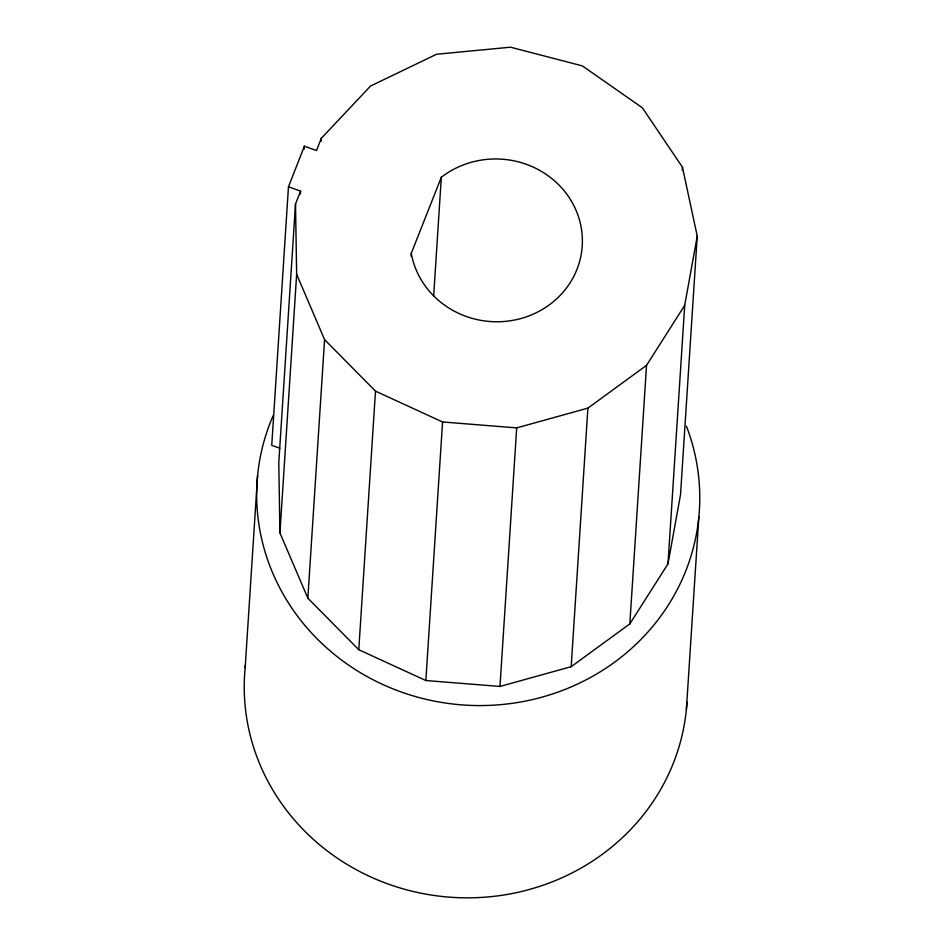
<?xml version="1.0" encoding="UTF-8"?>
<svg xmlns="http://www.w3.org/2000/svg" width="944" height="944" viewBox="0 0 944 944"><rect width="100%" height="100%" fill="white"/><g stroke="black" fill="none" stroke-linecap="round" stroke-linejoin="round"><path stroke-width="1.42" d="M245.169 667.656L257.606 475.387M288.463 186.794L300.593 191.113L295.507 204.069L278.787 462.631L279.931 532.876L307.85 598.177L358.779 649.72L425.85 680.53L499.978 686.453L571.179 666.688L629.825 623.901L667.986 563.875L680.518 494.715L697.238 236.153L682.453 167.206L642.345 107.769L582.33 65.879L510.503 47.2L436.576 54.245L370.532 86.057L321.29 138.355L316.511 150.533L304.393 146.214L288.463 186.794L271.742 445.344L279.825 448.223M300.404 194.051L300.593 191.113M304.204 149.152L304.393 146.214M279.931 532.876L296.652 274.315L295.507 204.069M321.102 141.293L321.29 138.355M307.85 598.177L324.571 339.628L296.652 274.315M358.779 649.72L375.5 391.158L324.571 339.628M411.088 256.261L411.277 253.322L441.332 177.248A86.175 81.373 3.7 0 1 571.144 200.694A86.175 81.373 3.7 0 1 525.112 317.255A86.175 81.373 3.7 0 1 411.277 253.322M433.638 296.192L441.332 177.248M425.85 680.53L442.571 421.968L375.5 391.158M499.978 686.453L516.698 427.892L587.9 408.127L646.546 365.34L684.707 305.313L697.238 236.153M571.179 666.688L587.9 408.127M629.825 623.901L646.546 365.34M682.264 170.144L682.453 167.206M667.986 563.875L684.707 305.313M686.394 709.369L698.831 517.1M442.571 421.968L516.698 427.892M686.43 426.169A221.604 209.273 3.7 0 1 473.829 705.498A221.604 209.273 3.7 0 1 273.17 415.549M686.961 702.23A221.604 209.273 3.7 0 1 447.609 897.001A221.604 209.273 3.7 0 1 245.475 664.812"/></g></svg>
